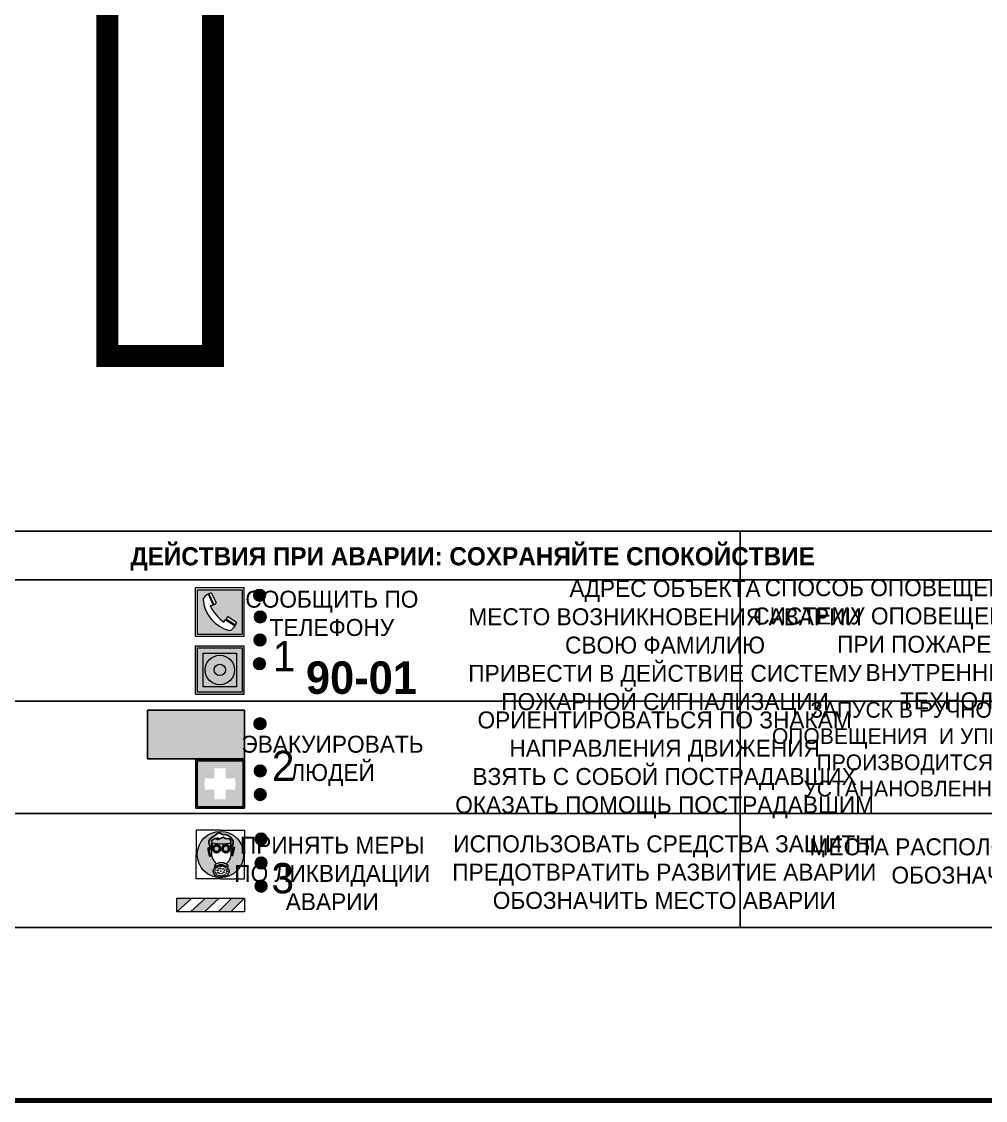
# Model space of a CAD drawing. Header units: millimetres. Extents: x 13810 to 67229, y 12374 to 21950.
# Drawn here: x 21153.3 to 21312.5, y 20268.5 to 20446.6 of the extents above; entities that cross this region are included whole.
import ezdxf

# ---------------------------------------------------------------- set-up
doc = ezdxf.new("R2010")
doc.units = ezdxf.units.MM
doc.styles.add('обычный', font='arial.ttf')

# ---------------------------------------------------------------- blocks, each defined once
blk = doc.blocks.new('A$C38D26F80')
h = blk.add_hatch(color=5)
h.dxf.hatch_style = 1
h.paths.add_polyline_path([(-8.77, -4.48, 1), (-0.19, -4.48, 1)])
h.paths.add_polyline_path([(-6.75, -3.58), (-6.75, -3.31), (-6.62, -3.22), (-6.5, -3.22), (-6.42, -3.3), (-6.39, -3.28), (-6.59, -2.23), (-6.59, -2.01), (-6.38, -1.58), (-4.76, -0.4), (-4.13, -0.79, -0.362848), (-2.1, -2.1, -0.201049), (-2.17, -2.48, 0.085434), (-2.26, -3.13), (-1.9, -3.16), (-2.25, -4.7), (-2.4, -4.59), (-2.43, -4.34), (-2.36, -4.34), (-2.14, -3.34), (-2.47, -3.42), (-2.58, -1.95), (-2.77, -1.58), (-3.58, -1.52), (-3.92, -1.26), (-5.05, -1.73), (-4.87, -1.39), (-5.41, -1.6), (-5.41, -1.46), (-6.13, -1.87), (-6.18, -3.5), (-6.56, -3.47), (-6.37, -4.59), (-6.16, -4.43), (-6.16, -4.66), (-6.36, -4.79), (-6.37, -4.8), (-6.51, -4.76)], flags=16)
h.paths.add_polyline_path([(-6.51, -4.76), (-6.36, -4.79), (-6.37, -4.8)], flags=0)
h.paths.add_polyline_path([(-5.92, -2.34, 0.089508), (-2.67, -2.35), (-2.48, -3.88, -0.268602), (-3.4, -6.18, 0.262449), (-5.2, -6.18, -0.268602), (-6.11, -3.88)], flags=16)
edge = h.paths.add_edge_path(flags=16)
edge.add_ellipse((-5.19, -3.41), major_axis=(0, 0.842), ratio=0.848992, start_angle=0, end_angle=360)
edge = h.paths.add_edge_path(flags=0)
edge.add_ellipse((-5.19, -3.39), major_axis=(0, 0.665), ratio=0.853798, start_angle=0, end_angle=360)
edge = h.paths.add_edge_path(flags=0)
edge.add_ellipse((-5.19, -3.4), major_axis=(0, 0.528), ratio=0.864094, start_angle=0, end_angle=360)
edge = h.paths.add_edge_path(flags=16)
edge.add_ellipse((-3.47, -3.4), major_axis=(0, 0.842), ratio=0.848992, start_angle=0, end_angle=360)
h.paths.add_polyline_path([(-3.13, -6.45), (-3.13, -6.84, 0.383174), (-5.57, -6.85), (-5.57, -6.49, -0.369952)], flags=16)
edge = h.paths.add_edge_path(flags=0)
edge.add_ellipse((-3.47, -3.39), major_axis=(0, 0.665), ratio=0.853798, start_angle=0, end_angle=360)
edge = h.paths.add_edge_path(flags=0)
edge.add_ellipse((-3.47, -3.4), major_axis=(0, 0.528), ratio=0.864094, start_angle=0, end_angle=360)
edge = h.paths.add_edge_path(flags=16)
edge.add_ellipse((-4.34, -7.57), major_axis=(-1.48, 0), ratio=0.744955, start_angle=0, end_angle=360)
h.paths.add_polyline_path([(-5.01, -6.85, -1), (-5.15, -6.85, -1)], flags=0)
h.paths.add_polyline_path([(-5.33, -7.14, -1), (-5.47, -7.14, -1)], flags=0)
h.paths.add_polyline_path([(-4.61, -6.71, -1), (-4.74, -6.71, -1)], flags=16)
h.paths.add_polyline_path([(-5.43, -7.51, -1), (-5.57, -7.51, -1)], flags=0)
h.paths.add_polyline_path([(-4.26, -6.67, -1), (-4.4, -6.67, -1)], flags=16)
h.paths.add_polyline_path([(-4.74, -7.14, -1), (-4.88, -7.14, -1)], flags=0)
h.paths.add_polyline_path([(-4.93, -7.43, -1), (-5.07, -7.43, -1)], flags=0)
h.paths.add_polyline_path([(-4.41, -7.07, -1), (-4.54, -7.07, -1)], flags=0)
h.paths.add_polyline_path([(-5.33, -7.87, -1), (-5.46, -7.87, -1)], flags=0)
h.paths.add_polyline_path([(-3.8, -6.71, -1), (-3.94, -6.71, -1)], flags=16)
h.paths.add_polyline_path([(-4.85, -7.78, -1), (-4.98, -7.78, -1)], flags=0)
h.paths.add_polyline_path([(-3.96, -7.14, -1), (-4.1, -7.14, -1)], flags=0)
h.paths.add_polyline_path([(-4.33, -7.53, -1), (-4.47, -7.53, -1)], flags=0)
h.paths.add_polyline_path([(-5.09, -8.12, -1), (-5.23, -8.12, -1)], flags=0)
h.paths.add_polyline_path([(-3.5, -6.94, -1), (-3.64, -6.94, -1)], flags=0)
h.paths.add_polyline_path([(-4.54, -7.97, -1), (-4.68, -7.97, -1)], flags=0)
h.paths.add_polyline_path([(-3.66, -7.39, -1), (-3.8, -7.39, -1)], flags=0)
h.paths.add_polyline_path([(-4.73, -8.35, -1), (-4.86, -8.35, -1)], flags=0)
h.paths.add_polyline_path([(-4.09, -7.96, -1), (-4.23, -7.96, -1)], flags=0)
h.paths.add_polyline_path([(-3.77, -7.74, -1), (-3.91, -7.74, -1)], flags=0)
h.paths.add_polyline_path([(-3.22, -7.27, -1), (-3.35, -7.27, -1)], flags=0)
h.paths.add_polyline_path([(-4.34, -8.4, -1), (-4.47, -8.4, -1)], flags=0)
h.paths.add_polyline_path([(-3.16, -7.61, -1), (-3.3, -7.61, -1)], flags=0)
h.paths.add_polyline_path([(-3.9, -8.35, -1), (-4.04, -8.35, -1)], flags=0)
h.paths.add_polyline_path([(-3.32, -7.91, -1), (-3.46, -7.91, -1)], flags=0)
h.paths.add_polyline_path([(-3.55, -8.23, -1), (-3.69, -8.23, -1)], flags=0)
at = {"color": 5, "lineweight": 5}
for p, q in [((-4.48, 0), (-8.96, 0)), ((-8.96, 0), (-8.96, -4.48)), ((-4.48, 0), (0, 0)), ((0, 0), (0, -4.48)), ((-6.59, -2.01), (-6.38, -1.58)), ((-6.38, -1.58), (-4.76, -0.4)), ((-6.13, -1.87), (-6.18, -3.5)), ((-5.41, -1.46), (-6.13, -1.87)), ((-4.87, -1.39), (-5.41, -1.6)), ((-5.41, -1.6), (-5.41, -1.46)), ((-3.92, -1.26), (-5.05, -1.73)), ((-5.05, -1.73), (-4.87, -1.39)), ((-4.76, -0.4), (-4.13, -0.79)), ((-3.58, -1.52), (-3.92, -1.26)), ((-2.77, -1.58), (-3.58, -1.52)), ((-2.58, -1.95), (-2.77, -1.58)), ((-2.47, -3.42), (-2.58, -1.95)), ((-6.75, -3.31), (-6.62, -3.22)), ((-6.75, -3.58), (-6.75, -3.31)), ((-6.51, -4.76), (-6.75, -3.58)), ((-6.62, -3.22), (-6.5, -3.22)), ((-6.59, -2.23), (-6.59, -2.01)), ((-6.39, -3.28), (-6.59, -2.23)), ((-6.18, -3.5), (-6.56, -3.47)), ((-6.56, -3.47), (-6.37, -4.59)), ((-6.5, -3.22), (-6.42, -3.3)), ((-6.42, -3.3), (-6.39, -3.28)), ((-5.92, -2.34), (-6.11, -3.88)), ((-2.67, -2.34), (-2.48, -3.88)), ((-2.14, -3.34), (-2.47, -3.42)), ((-2.36, -4.34), (-2.14, -3.34)), ((-1.9, -3.16), (-2.26, -3.13)), ((-2.25, -4.7), (-1.9, -3.16)), ((-8.96, -8.96), (-8.96, -4.48)), ((-6.37, -4.8), (-6.51, -4.76)), ((-6.37, -4.59), (-6.16, -4.43)), ((-6.16, -4.66), (-6.37, -4.8)), ((-6.16, -4.43), (-6.16, -4.66)), ((-2.43, -4.34), (-2.4, -4.59)), ((-2.43, -4.34), (-2.36, -4.34)), ((-2.4, -4.59), (-2.25, -4.7)), ((0, -8.96), (0, -4.48)), ((-5.57, -6.49), (-5.57, -6.85)), ((-3.13, -6.45), (-3.13, -6.84)), ((-4.48, -8.96), (-8.96, -8.96)), ((-4.48, -8.96), (0, -8.96))]:
    blk.add_line(p, q, dxfattribs=at)
at = {"color": 5}
for p, q in [((-6.59, -2.01), (-6.38, -1.58)), ((-6.38, -1.58), (-4.76, -0.4)), ((-6.13, -1.87), (-6.18, -3.5)), ((-5.41, -1.46), (-6.13, -1.87)), ((-4.87, -1.39), (-5.41, -1.6)), ((-5.41, -1.6), (-5.41, -1.46)), ((-3.92, -1.26), (-5.05, -1.73)), ((-5.05, -1.73), (-4.87, -1.39)), ((-4.76, -0.4), (-4.13, -0.79)), ((-3.58, -1.52), (-3.92, -1.26)), ((-2.77, -1.58), (-3.58, -1.52)), ((-2.58, -1.95), (-2.77, -1.58)), ((-2.47, -3.42), (-2.58, -1.95)), ((-6.75, -3.31), (-6.62, -3.22)), ((-6.75, -3.58), (-6.75, -3.31)), ((-6.51, -4.76), (-6.75, -3.58)), ((-6.62, -3.22), (-6.5, -3.22)), ((-6.59, -2.23), (-6.59, -2.01)), ((-6.39, -3.28), (-6.59, -2.23)), ((-6.18, -3.5), (-6.56, -3.47)), ((-6.56, -3.47), (-6.37, -4.59)), ((-6.5, -3.22), (-6.42, -3.3)), ((-6.42, -3.3), (-6.39, -3.28)), ((-2.14, -3.34), (-2.47, -3.42)), ((-2.36, -4.34), (-2.14, -3.34)), ((-2.26, -3.13), (-1.9, -3.16)), ((-1.9, -3.16), (-2.25, -4.7)), ((-6.37, -4.8), (-6.51, -4.76)), ((-6.36, -4.79), (-6.51, -4.76)), ((-6.37, -4.59), (-6.16, -4.43)), ((-6.16, -4.66), (-6.37, -4.8)), ((-6.16, -4.66), (-6.36, -4.79)), ((-6.16, -4.43), (-6.16, -4.66)), ((-2.4, -4.59), (-2.43, -4.34)), ((-2.43, -4.34), (-2.36, -4.34)), ((-2.25, -4.7), (-2.4, -4.59))]:
    blk.add_line(p, q, dxfattribs=at)
at = {"color": 5, "lineweight": 5}
for centre, radius in [((-4.48, -4.48), 4.29), ((-5.5, -7.51), 0.0678), ((-5.4, -7.14), 0.0678), ((-5.4, -7.87), 0.0678), ((-5.08, -6.85), 0.0678), ((-5, -7.43), 0.0678), ((-4.91, -7.78), 0.0678), ((-4.81, -7.14), 0.0678), ((-4.67, -6.71), 0.0678), ((-4.61, -7.97), 0.0678), ((-4.47, -7.07), 0.0678), ((-4.4, -7.53), 0.0678), ((-4.33, -6.67), 0.0678), ((-4.16, -7.96), 0.0678), ((-4.03, -7.14), 0.0678), ((-3.87, -6.71), 0.0678), ((-3.84, -7.74), 0.0678), ((-3.73, -7.39), 0.0678), ((-3.57, -6.94), 0.0678), ((-3.39, -7.91), 0.0678), ((-3.28, -7.27), 0.0678), ((-3.23, -7.61), 0.0678), ((-5.16, -8.12), 0.0678), ((-4.79, -8.35), 0.0678), ((-4.4, -8.4), 0.0678), ((-3.97, -8.35), 0.0678), ((-3.62, -8.23), 0.0678)]:
    blk.add_circle(centre, radius, dxfattribs=at)
at = {"color": 5}
for centre, radius, start, end in [((-3.89, -2.66), 1.88, 17.387, 97.1599), ((-0.35, -3.07), 1.91, 162.2553, 181.7878), ((-2.6, -2.2), 0.511, 326.3906, 11.8614)]:
    blk.add_arc(centre, radius, start, end, dxfattribs=at)
at = {"color": 5, "lineweight": 5}
for centre, radius, start, end in [((-3.66, -4.24), 2.47, 171.573, 231.7124), ((-4.28, 6.66), 9.15, 259.6987, 280.1569), ((-4.93, -4.24), 2.47, 308.2876, 8.427), ((-0.47, -3.05), 1.79, 161.5846, 182.4584), ((-2.6, -2.2), 0.513, 326.4781, 11.7739), ((-4.3, -7.78), 1.83, 60.5889, 119.4111), ((-4.33, -7.88), 1.87, 50.358, 131.5662), ((-4.34, -8.2), 1.82, 48.4943, 132.3565)]:
    blk.add_arc(centre, radius, start, end, dxfattribs=at)
for centre, major_axis, ratio in [((-5.19, -3.41), (0, 0.842), 0.848992), ((-5.19, -3.39), (0, 0.665), 0.853798), ((-5.19, -3.4), (0, 0.528), 0.864094), ((-3.47, -3.4), (0, 0.842), 0.848992), ((-3.47, -3.39), (0, 0.665), 0.853798), ((-3.47, -3.4), (0, 0.528), 0.864094), ((-4.34, -7.57), (-1.48, 0), 0.744955)]:
    blk.add_ellipse(centre, major_axis=major_axis, ratio=ratio, dxfattribs=at)
blk = doc.blocks.new('A$C47DD6509')
at = {"lineweight": 5}
for points in [[(-8.69, 0), (-11.19, 0), (-11.19, -2.22)], [(-4.22, 0), (-6.45, 0), (-8.91, -2.22), (-6.61, -2.22)], [(0, 0), (-2.09, 0), (-4.36, -2.22), (-2.29, -2.22)]]:
    blk.add_hatch(color=242, dxfattribs=at).paths.add_polyline_path(points)
at = {"color": 242, "lineweight": 5}
for p, q in [((-11.19, -2.22), (-8.69, 0)), ((-11.19, -2.22), (-11.19, 0)), ((-11.19, 0), (-8.69, 0)), ((-11.19, 0), (0, 0)), ((-8.91, -2.22), (-6.45, 0)), ((-6.61, -2.22), (-4.22, 0)), ((-4.36, -2.22), (-2.09, 0)), ((-2.29, -2.22), (0, 0)), ((0, 0), (0, -2.22)), ((0, -2.22), (-11.19, -2.22))]:
    blk.add_line(p, q, dxfattribs=at)
blk = doc.blocks.new('A$C32E8229D')
at = {"true_color": 0xffffff}
blk.add_hatch(color=7, dxfattribs=at).paths.add_polyline_path([(0, 0), (0, -8), (16, -8), (16, 0)])
h = blk.add_hatch(color=126)
h.paths.add_polyline_path([(0.2, -0.2), (15.8, -0.2), (15.8, -7.8), (0.2, -7.8)])
h.paths.add_polyline_path([(13.49, -2.05), (12.08, -2.05), (11.37, -2.63, 0.162397), (11.29, -2.84), (11.29, -3.63), (10.35, -3.63), (10.35, -4.05), (11.68, -4.05), (11.68, -3.48), (12.26, -4.28), (11.29, -5.1), (11.29, -6.78), (11.85, -6.78), (11.85, -5.44), (12.8, -4.64), (12.8, -5.94), (14.46, -5.94), (14.46, -5.39), (13.45, -5.39), (13.45, -3.97), (12.46, -2.59), (13.15, -2.59), (13.69, -3.34), (14.18, -3)], flags=16)
h.paths.add_polyline_path([(10.74, -1.82, 1), (11.8, -1.82, 1)], flags=16)
h.paths.add_polyline_path([(9.39, -3.59), (5.99, -3.59), (6.56, -3.03), (5.91, -3.03), (5.1, -3.83), (5.91, -4.64), (6.56, -4.64), (5.99, -4.09), (9.39, -4.09)], flags=16)
h.paths.add_polyline_path([(4.29, -1.08), (1.72, -1.08), (1.72, -6.6), (4.29, -6.6)], flags=16)
at = {"color": 126}
blk.add_lwpolyline([(16, -8), (0, -8), (0, 0), (16, 0)], close=True, dxfattribs=at)
blk = doc.blocks.new('A$C18900ED3')
h = blk.add_hatch(color=126)
h.paths.add_polyline_path([(-0.18, -0.18), (-7.02, -0.18), (-7.02, -7.02), (-0.18, -7.02)])
h.paths.add_polyline_path([(-5.89, -4.46), (-5.89, -2.77), (-4.46, -2.77), (-4.46, -1.31), (-2.77, -1.31), (-2.77, -2.77), (-1.33, -2.77), (-1.33, -4.46), (-2.77, -4.46), (-2.77, -5.89), (-4.46, -5.89), (-4.46, -4.46)], flags=16)
at = {"color": 126}
for p, q in [((-7.2, 0), (-7.2, -7.2)), ((0, 0), (-7.2, 0)), ((0, -7.2), (0, 0)), ((-7.02, -7.02), (-7.02, -0.18)), ((-7.02, -0.18), (-0.18, -0.18)), ((-0.18, -0.18), (-0.18, -7.02)), ((-7.2, -7.2), (0, -7.2)), ((-0.18, -7.02), (-7.02, -7.02))]:
    blk.add_line(p, q, dxfattribs=at)
blk = doc.blocks.new('A$C456E1F9C')
at = {"lineweight": 5}
h = blk.add_hatch(color=242, dxfattribs=at)
h.paths.add_polyline_path([(0.51, -1.47), (0.51, -13.26), (12.29, -13.26), (12.29, -1.47)])
h.paths.add_polyline_path([(5.42, -4.95, -0.254479), (4.78, -5.4), (3.52, -2.53, -0.209735), (4.23, -2.4)], flags=16)
h.paths.add_polyline_path([(8.53, -8.6), (10.87, -10.17), (10.54, -10.76), (8.03, -9.13, -0.192251)], flags=16)
h.paths.add_polyline_path([(4.61, -5.49, 0.005518), (3.87, -5.72, 0.128647), (7.49, -10.01, 0.00809), (7.83, -9.33), (10.47, -10.97, -0.16736), (8.99, -12.25, -0.327862), (1.95, -3.95, -0.166952), (3.36, -2.62)], flags=16)
at = {"color": 242, "lineweight": 5}
for p, q in [((0, -13.77), (0, -0.97)), ((12.8, -0.97), (0, -0.97)), ((4.61, -5.49), (3.36, -2.62)), ((3.52, -2.53), (4.78, -5.4)), ((4.23, -2.4), (5.42, -4.95)), ((12.8, -13.77), (12.8, -0.97)), ((7.83, -9.33), (10.47, -10.97)), ((8.03, -9.13), (10.54, -10.76)), ((10.81, -10.12), (8.53, -8.6)), ((10.54, -10.76), (10.8, -10.3)), ((10.8, -10.3), (10.81, -10.12)), ((0, -13.77), (12.8, -13.77))]:
    blk.add_line(p, q, dxfattribs=at)
blk.add_lwpolyline([(0.51, -1.47), (12.29, -1.47), (12.29, -13.26), (0.51, -13.26)], close=True, dxfattribs=at)
for centre, radius, start, end in [((4.59, -5.34), 2.99, 114.2845, 152.1974), ((4.02, -3.27), 0.891, 76.3284, 123.7092), ((11.12, -3.31), 9.19, 183.9915, 256.6009), ((14.98, -39.1), 35.17, 107.1487, 108.4135), ((4.68, -4.59), 0.824, 276.9621, 334.0723), ((13.86, -0.94), 11.08, 205.5536, 234.8762), ((-13.31, 0.8), 23.44, 332.5487, 334.4027), ((8.94, -9.5), 0.989, 114.4092, 157.9388), ((7.87, -9.46), 3, 291.9291, 329.9329)]:
    blk.add_arc(centre, radius, start, end, dxfattribs=at)
blk = doc.blocks.new('A$C54414219')
at = {"true_color": 0xffffff}
h = blk.add_hatch(color=7, dxfattribs=at)
h.paths.add_polyline_path([(2.39, -9.45), (2.39, -18.3), (11.23, -18.3), (11.23, -9.45)], flags=0)
h.paths.add_polyline_path([(10.71, -13.87, -1), (2.92, -13.87, -1)], flags=0)
h.paths.add_polyline_path([(8.3, -13.87, -1), (5.33, -13.87, -1)], flags=0)
h.paths.add_polyline_path([(0.41, -7.47), (0.41, -20.27), (13.21, -20.27), (13.21, -7.47)])
h.paths.add_polyline_path([(0.92, -19.77), (12.71, -19.77), (12.71, -7.98), (0.92, -7.98)], flags=16)
h.paths.add_polyline_path([(11.23, -9.45), (11.23, -18.3), (2.39, -18.3), (2.39, -9.45)], flags=0)
at = {"lineweight": 5}
h = blk.add_hatch(color=242, dxfattribs=at)
h.paths.add_polyline_path([(12.71, -7.98), (0.92, -7.98), (0.92, -19.77), (12.71, -19.77)])
h.paths.add_polyline_path([(11.23, -18.3), (2.39, -18.3), (2.39, -9.45), (11.23, -9.45)], flags=16)
h.paths.add_polyline_path([(10.71, -13.87, -1), (2.92, -13.87, -1)], flags=0)
h.paths.add_polyline_path([(8.3, -13.87, -1), (5.33, -13.87, -1)], flags=0)
at = {"true_color": 0xffffff}
h = blk.add_hatch(color=7, dxfattribs=at)
h.paths.add_polyline_path([(2.39, -9.45), (2.39, -18.3), (11.23, -18.3), (11.23, -9.45)])
h.paths.add_polyline_path([(10.71, -13.87, -1), (2.92, -13.87, -1)], flags=16)
h.paths.add_polyline_path([(8.3, -13.87, -1), (5.33, -13.87, -1)], flags=0)
at = {"lineweight": 5}
h = blk.add_hatch(color=242, dxfattribs=at)
h.paths.add_polyline_path([(2.92, -13.87, 1), (10.71, -13.87, 1)])
h.paths.add_polyline_path([(8.3, -13.87, -1), (5.33, -13.87, -1)], flags=16)
at = {"color": 242, "lineweight": 5}
for p, q in [((0.41, -20.27), (0.41, -7.47)), ((0.41, -7.47), (13.21, -7.47)), ((0.41, -7.47), (13.21, -7.47)), ((13.21, -20.27), (13.21, -7.47)), ((0.41, -20.27), (13.21, -20.27))]:
    blk.add_line(p, q, dxfattribs=at)
for points in [[(0.92, -7.98), (12.71, -7.98), (12.71, -19.77), (0.92, -19.77)], [(2.39, -9.45), (11.23, -9.45), (11.23, -18.3), (2.39, -18.3)]]:
    blk.add_lwpolyline(points, close=True, dxfattribs=at)
for radius in [3.89, 1.49]:
    blk.add_circle((6.81, -13.87), radius, dxfattribs=at)

msp = doc.modelspace()

# ---------------------------------------------------------------- hatches: boundary and pattern name
at = {"lineweight": 0}
h = msp.add_hatch(color=256, dxfattribs=at)
h.dxf.hatch_style = 1
h.paths.add_polyline_path([(21191.66, 20351.92, 1), (21193.59, 20351.92, 1)])
h = msp.add_hatch(color=256, dxfattribs=at)
h.dxf.hatch_style = 1
h.paths.add_polyline_path([(21191.76, 20348.34, 1), (21193.69, 20348.34, 1)])
h = msp.add_hatch(color=256, dxfattribs=at)
h.dxf.hatch_style = 1
h.paths.add_polyline_path([(21191.72, 20344.53, 1), (21193.66, 20344.53, 1)])
h = msp.add_hatch(color=256, dxfattribs=at)
h.dxf.hatch_style = 1
h.paths.add_polyline_path([(21191.64, 20340.6, 1), (21193.57, 20340.6, 1)])
h = msp.add_hatch(color=256, dxfattribs=at)
h.dxf.hatch_style = 1
h.paths.add_polyline_path([(21191.73, 20330.71, 1), (21193.66, 20330.71, 1)])
h = msp.add_hatch(color=256, dxfattribs=at)
h.dxf.hatch_style = 1
h.paths.add_polyline_path([(21191.77, 20322.93, 1), (21193.7, 20322.93, 1)])
h = msp.add_hatch(color=256, dxfattribs=at)
h.dxf.hatch_style = 1
h.paths.add_polyline_path([(21191.76, 20319.03, 1), (21193.69, 20319.03, 1)])
h = msp.add_hatch(color=256, dxfattribs=at)
h.dxf.hatch_style = 1
h.paths.add_polyline_path([(21191.92, 20311.68, 1), (21193.85, 20311.68, 1)])
h = msp.add_hatch(color=256, dxfattribs=at)
h.dxf.hatch_style = 1
h.paths.add_polyline_path([(21191.91, 20307.73, 1), (21193.84, 20307.73, 1)])
h = msp.add_hatch(color=256, dxfattribs=at)
h.dxf.hatch_style = 1
h.paths.add_polyline_path([(21191.91, 20303.9, 1), (21193.85, 20303.9, 1)])

# ---------------------------------------------------------------- linework, layer by layer
at = {"color": 2, "lineweight": 100}
msp.add_lwpolyline([(20959.05, 20663.54), (21559.05, 20663.54), (21559.05, 20268.54), (20959.05, 20268.54)], close=True, dxfattribs=at)
at = {"lineweight": 0, "const_width": 3.6}
msp.add_lwpolyline([(21248.42, 20463.81), (21213.5, 20463.81), (21213.5, 20477.51), (21184.94, 20477.51), (21184.94, 20391.41), (21167.5, 20391.41), (21167.5, 20463.65), (21159.58, 20463.65), (21159.58, 20477.51), (21063.74, 20477.51), (21063.74, 20564.72), (21176.87, 20564.72), (21176.87, 20575.98), (21374.33, 20575.98), (21374.33, 20560.41), (21460.97, 20560.41), (21460.97, 20537.8), (21478.59, 20537.8), (21478.59, 20518.87), (21498.83, 20518.87), (21498.83, 20497.79)], dxfattribs=at)
for points in [[(21128.18, 20354.46), (21271.95, 20354.46), (21271.95, 20362.51), (21128.18, 20362.51)], [(21271.95, 20362.51), (21393.66, 20362.51), (21393.66, 20297.06), (21271.95, 20297.06)], [(21271.95, 20362.51), (21393.66, 20362.51), (21393.66, 20354.46), (21271.95, 20354.46)], [(21128.18, 20354.46), (21271.95, 20354.46), (21271.95, 20297.06), (21128.18, 20297.06)], [(21271.95, 20354.46), (21393.66, 20354.46), (21393.66, 20334.46), (21271.95, 20334.46)], [(21393.66, 20334.46), (21271.95, 20334.46), (21271.95, 20315.89), (21393.66, 20315.89)]]:
    msp.add_lwpolyline(points, close=True)
for points in [[(21186.6, 20334.46), (21128.18, 20334.46), (21271.95, 20334.46)], [(21186.6, 20315.89), (21128.18, 20315.89), (21271.95, 20315.89)]]:
    msp.add_lwpolyline(points)
for centre in [(21192.62, 20351.92), (21192.73, 20348.34), (21192.69, 20344.53), (21192.61, 20340.6), (21192.69, 20330.71), (21192.73, 20322.93), (21192.73, 20319.03), (21192.88, 20311.68), (21192.88, 20307.73), (21192.88, 20303.9)]:
    msp.add_circle(centre, 0.966)

# ---------------------------------------------------------------- block references
for name, p, xscale, yscale, zscale in [('A$C456E1F9C', (21182.07, 20353.74), 0.625, 0.625, 0.625), ('A$C54414219', (21181.81, 20348.25), 0.625, 0.625, 0.625), ('A$C18900ED3', (21190.13, 20324.79), 1.111111111007631, 1.111111111007631, 1.111111111007631), ('A$C38D26F80', (21190.16, 20313.12), 0.8928571427240968, 0.8928571427240968, 0.8928571427240968)]:
    msp.add_blockref(name, p, dxfattribs=dict(xscale=xscale, yscale=yscale, zscale=zscale))
at = {"xscale": -1}
msp.add_blockref('A$C32E8229D', (21190.13, 20332.94), dxfattribs=at)
at = {"color": 242, "true_color": 0xc1121c}
msp.add_blockref('A$C47DD6509', (21190.16, 20301.9), dxfattribs=at)

# ---------------------------------------------------------------- texts
at = {"lineweight": 0, "attachment_point": 5, "style": 'обычный'}
for s, insert, char_height, width in [('{\\fProxima Nova Rg|b1|i0|c204|p2;ДЕЙСТВИЯ ПРИ АВАРИИ: СОХРАНЯЙТЕ СПОКОЙСТВИЕ\\H1.6644x; }', (21227.79, 20357.91), 3, 175.1736), ('\\pi-8.4,l8.4,t8.4;{\\fProxima Nova Rg|b0|i0|c204|p2;АДРЕС ОБЪЕКТА\\PМЕСТО ВОЗНИКНОВЕНИЯ АВАРИИ\\PСВОЮ ФАМИЛИЮ\\PПРИВЕСТИ В ДЕЙСТВИЕ СИСТЕМУ \\PПОЖАРНОЙ СИГНАЛИЗАЦИИ}', (21259.57, 20343.29), 2.8, 126.6484), ('{\\fProxima Nova Rg|b0|i0|c204|p2;СПОСОБ ОПОВЕЩЕНИЯ АВТОМАТИЧЕСКИЙ ЧЕРЕЗ РЕЧЕВУЮ СИСТЕМУ ОПОВЕЩЕНИЯ И УПРАВЛЕНИЯ ЭВАКУАЦИЕЙ ЛЮДЕЙ ПРИ ПОЖАРЕ , А ТАК ЖЕ ВРУЧНУЮ, ИСПОЛЬЗУЯ ВНУТРЕННЮЮ ГРОМКУЮ СВЯЗЬ СИСТЕМЫ ТЕХНОЛОГИЧЕСКОГО ОПОВЕЩЕНИЯ.}', (21333.57, 20343.42), 2.8, 118.5618), ('{\\fProxima Nova Rg|b0|i0|c204|p2;СООБЩИТЬ ПО \\PТЕЛЕФОНУ}', (21204.56, 20348.91), 2.8, 126.6484), ('{\\fProxima Nova Rg|b0|i0|c204|p2;1\\H1.1667x; }', (21196.67, 20341.85), 5, 126.6484), ('{\\fProxima Nova Rg|b1|i0|c204|p2;\\H1.0714x;90-01\\fProxima Nova Rg|b0|i0|c204|p2;\\H0.93331x; \\H1.3449x; }', (21209.44, 20338.28), 5, 126.6484), ('{\\fProxima Nova Rg|b0|i0|c204|p2;\\P\\pt7.8;ЗАПУСК В РУЧНОМ РЕЖИМЕ АВТОМАТИЧЕСКОЙ СИСТЕМЫ ОПОВЕЩЕНИЯ  И УПРАВЛЕНИЯ ЭВАКУАЦИИ ЛЮДЕЙ ПРИ ПОЖАРЕ ПРОИЗВОДИТСЯ ОТ РУЧНЫХ ПОЖАРНЫХ ИЗВЕЩАТЕЛЕЙ, УСТАНАНОВЛЕННЫХ НА СТЕНАХ ВБЛИЗИ ЭВАКУАЦИОННЫХ ВЫХОДОВ. }', (21335.02, 20326.13), 2.6, 121.7868), ('\\pi-8.4,l8.4,t8.4;{\\fProxima Nova Rg|b0|i0|c204|p2;ОРИЕНТИРОВАТЬСЯ ПО ЗНАКАМ \\PНАПРАВЛЕНИЯ ДВИЖЕНИЯ\\PВЗЯТЬ С СОБОЙ ПОСТРАДАВШИХ\\PОКАЗАТЬ ПОМОЩЬ ПОСТРАДАВШИМ}', (21259.5, 20323.93), 2.8, 126.6484), ('{\\fProxima Nova Rg|b0|i0|c204|p2;ЭВАКУИРОВАТЬ \\PЛЮДЕЙ}', (21204.67, 20324.59), 2.8, 126.6484), ('{\\fProxima Nova Rg|b0|i0|c204|p2;2\\H1.1967x; }', (21196.52, 20323.76), 5, 126.6484), ('{\\fProxima Nova Rg|b0|i0|c204|p2;ПРИНЯТЬ МЕРЫ \\PПО ЛИКВИДАЦИИ \\PАВАРИИ}', (21204.63, 20306.01), 2.8, 126.6484), ('\\pi-8.4,l8.4,t8.4;{\\fProxima Nova Rg|b0|i0|c204|p2;ИСПОЛЬЗОВАТЬ СРЕДСТВА ЗАЩИТЫ \\PПРЕДОТВРАТИТЬ РАЗВИТИЕ АВАРИИ\\PОБОЗНАЧИТЬ МЕСТО АВАРИИ}', (21259.45, 20306.2), 2.8, 126.6484), ('\\pt8.4;{\\fProxima Nova Rg|b0|i0|c204|p2;\\PМЕСТА РАСПОЛОЖЕНИЯ ПОЖАРНЫХ ИЗВЕЩАТЕЛЕЙ ОБОЗНАЧЕНЫ НА НАСТОЯЩЕМ ПЛАНЕ}', (21333.38, 20309.99), 2.8, 118.5618), ('{\\fProxima Nova Rg|b0|i0|c204|p2;3\\H1.1967x; }', (21196.45, 20305.19), 5, 126.6484)]:
    msp.add_mtext(s, dxfattribs=dict(at, insert=insert, char_height=char_height, width=width))

doc.saveas('drawing.dxf')
